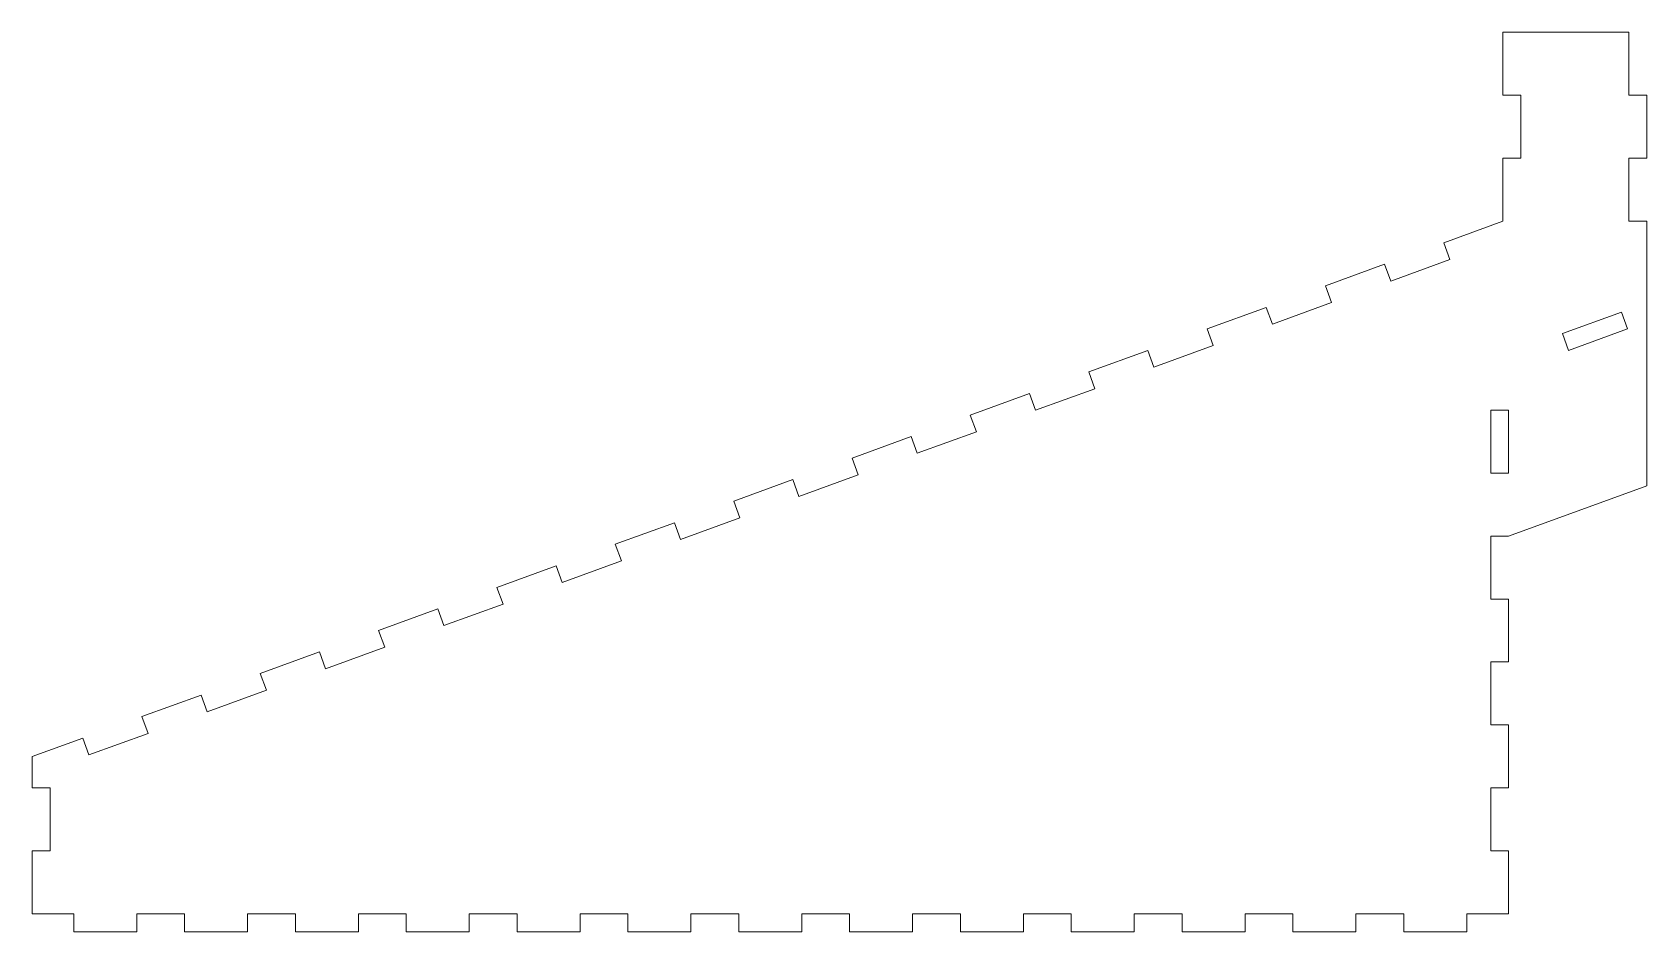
# Model space of a CAD drawing. Header units: millimetres. Extents: x 28 to 284, y 195 to 338.
import ezdxf

# ---------------------------------------------------------------- set-up
doc = ezdxf.new("R2010")
doc.units = ezdxf.units.MM

msp = doc.modelspace()

# ---------------------------------------------------------------- linework, layer by layer
at = {"color": 1, "linetype": 'Continuous', "lineweight": 0}
for p, q in [((261.16, 337.89), (261.16, 327.89)), ((281.16, 337.89), (261.16, 337.89)), ((281.16, 327.89), (281.16, 337.89)), ((261.16, 327.89), (263.99, 327.89)), ((263.99, 327.89), (263.99, 317.89)), ((283.99, 327.89), (281.16, 327.89)), ((283.99, 317.89), (283.99, 327.89)), ((261.16, 317.89), (261.16, 307.89)), ((263.99, 317.89), (261.16, 317.89)), ((281.16, 317.89), (283.99, 317.89)), ((281.16, 307.89), (281.16, 317.89)), ((261.16, 307.89), (251.76, 304.47)), ((283.99, 307.89), (281.16, 307.89)), ((283.99, 265.88), (283.99, 307.89)), ((251.76, 304.47), (252.73, 301.81)), ((242.36, 301.05), (232.97, 297.63)), ((243.33, 298.39), (242.36, 301.05)), ((252.73, 301.81), (243.33, 298.39)), ((232.97, 297.63), (233.93, 294.97)), ((233.93, 294.97), (224.54, 291.55)), ((223.57, 294.21), (214.17, 290.79)), ((224.54, 291.55), (223.57, 294.21)), ((214.17, 290.79), (215.14, 288.13)), ((204.78, 287.37), (195.38, 283.95)), ((205.74, 284.71), (204.78, 287.37)), ((215.14, 288.13), (205.74, 284.71)), ((195.38, 283.95), (196.35, 281.29)), ((185.98, 280.53), (176.58, 277.11)), ((186.95, 277.87), (185.98, 280.53)), ((196.35, 281.29), (186.95, 277.87)), ((176.58, 277.11), (177.55, 274.45)), ((177.55, 274.45), (168.16, 271.03)), ((167.19, 273.69), (157.79, 270.27)), ((168.16, 271.03), (167.19, 273.69)), ((157.79, 270.27), (158.76, 267.61)), ((148.39, 266.85), (139, 263.43)), ((149.36, 264.19), (148.39, 266.85)), ((158.76, 267.61), (149.36, 264.19)), ((262.04, 257.89), (283.99, 265.88)), ((139, 263.43), (139.96, 260.77)), ((129.6, 260.01), (120.2, 256.59)), ((130.57, 257.35), (129.6, 260.01)), ((139.96, 260.77), (130.57, 257.35)), ((120.2, 256.59), (121.17, 253.93)), ((259.21, 257.89), (262.04, 257.89)), ((259.21, 247.89), (259.21, 257.89)), ((121.17, 253.93), (111.77, 250.51)), ((110.81, 253.16), (101.41, 249.74)), ((111.77, 250.51), (110.81, 253.16)), ((101.41, 249.74), (102.38, 247.09)), ((92.01, 246.32), (82.62, 242.9)), ((92.98, 243.67), (92.01, 246.32)), ((102.38, 247.09), (92.98, 243.67)), ((262.04, 247.89), (259.21, 247.89)), ((262.04, 237.89), (262.04, 247.89)), ((82.62, 242.9), (83.58, 240.25)), ((73.22, 239.48), (63.82, 236.06)), ((74.19, 236.82), (73.22, 239.48)), ((83.58, 240.25), (74.19, 236.82)), ((63.82, 236.06), (64.79, 233.4)), ((259.21, 237.89), (262.04, 237.89)), ((259.21, 227.89), (259.21, 237.89)), ((64.79, 233.4), (55.39, 229.98)), ((54.42, 232.64), (45.03, 229.22)), ((55.39, 229.98), (54.42, 232.64)), ((45.03, 229.22), (46, 226.56)), ((35.63, 225.8), (27.62, 222.89)), ((36.6, 223.14), (35.63, 225.8)), ((46, 226.56), (36.6, 223.14)), ((262.04, 227.89), (259.21, 227.89)), ((262.04, 217.89), (262.04, 227.89)), ((27.62, 222.89), (27.62, 217.89)), ((27.62, 217.89), (30.45, 217.89)), ((30.45, 217.89), (30.45, 207.89)), ((259.21, 217.89), (262.04, 217.89)), ((259.21, 207.89), (259.21, 217.89)), ((27.62, 207.89), (27.62, 197.89)), ((30.45, 207.89), (27.62, 207.89)), ((262.04, 207.89), (259.21, 207.89)), ((262.04, 197.89), (262.04, 207.89)), ((27.62, 197.89), (34.21, 197.89)), ((34.21, 197.89), (34.21, 195.06)), ((44.21, 197.89), (51.81, 197.89)), ((44.21, 195.06), (44.21, 197.89)), ((51.81, 197.89), (51.81, 195.06)), ((61.81, 197.89), (69.41, 197.89)), ((61.81, 195.06), (61.81, 197.89)), ((69.41, 197.89), (69.41, 195.06)), ((79.41, 197.89), (87.01, 197.89)), ((79.41, 195.06), (79.41, 197.89)), ((87.01, 197.89), (87.01, 195.06)), ((97.01, 197.89), (104.61, 197.89)), ((97.01, 195.06), (97.01, 197.89)), ((104.61, 197.89), (104.61, 195.06)), ((114.61, 197.89), (122.21, 197.89)), ((114.61, 195.06), (114.61, 197.89)), ((122.21, 197.89), (122.21, 195.06)), ((132.21, 197.89), (139.81, 197.89)), ((132.21, 195.06), (132.21, 197.89)), ((139.81, 197.89), (139.81, 195.06)), ((149.81, 197.89), (157.41, 197.89)), ((149.81, 195.06), (149.81, 197.89)), ((157.41, 197.89), (157.41, 195.06)), ((167.41, 197.89), (175.01, 197.89)), ((167.41, 195.06), (167.41, 197.89)), ((175.01, 197.89), (175.01, 195.06)), ((185.01, 197.89), (192.61, 197.89)), ((185.01, 195.06), (185.01, 197.89)), ((192.61, 197.89), (192.61, 195.06)), ((202.61, 197.89), (210.21, 197.89)), ((202.61, 195.06), (202.61, 197.89)), ((210.21, 197.89), (210.21, 195.06)), ((220.21, 197.89), (227.81, 197.89)), ((220.21, 195.06), (220.21, 197.89)), ((227.81, 197.89), (227.81, 195.06)), ((237.81, 197.89), (245.41, 197.89)), ((237.81, 195.06), (237.81, 197.89)), ((245.41, 197.89), (245.41, 195.06)), ((255.41, 197.89), (262.04, 197.89)), ((255.41, 195.06), (255.41, 197.89)), ((34.21, 195.06), (44.21, 195.06)), ((51.81, 195.06), (61.81, 195.06)), ((69.41, 195.06), (79.41, 195.06)), ((87.01, 195.06), (97.01, 195.06)), ((104.61, 195.06), (114.61, 195.06)), ((122.21, 195.06), (132.21, 195.06)), ((139.81, 195.06), (149.81, 195.06)), ((157.41, 195.06), (167.41, 195.06)), ((175.01, 195.06), (185.01, 195.06)), ((192.61, 195.06), (202.61, 195.06)), ((210.21, 195.06), (220.21, 195.06)), ((227.81, 195.06), (237.81, 195.06)), ((245.41, 195.06), (255.41, 195.06))]:
    msp.add_line(p, q, dxfattribs=at)
at = {"color": 7, "linetype": 'Continuous', "lineweight": 0}
for p, q in [((279.99, 293.46), (270.59, 290.04)), ((280.95, 290.8), (279.99, 293.46)), ((270.59, 290.04), (271.56, 287.38)), ((271.56, 287.38), (280.95, 290.8)), ((262.04, 277.89), (259.21, 277.89)), ((259.21, 277.89), (259.21, 267.89)), ((262.04, 267.89), (262.04, 277.89)), ((259.21, 267.89), (262.04, 267.89))]:
    msp.add_line(p, q, dxfattribs=at)

doc.saveas('drawing.dxf')
